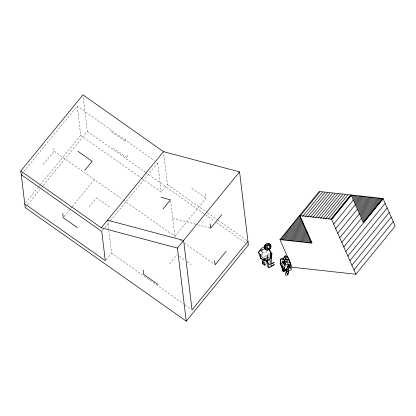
<?xml version="1.0" encoding="UTF-8"?>
<svg xmlns="http://www.w3.org/2000/svg" width="416" height="416" viewBox="0 0 416 416"><rect width="100%" height="100%" fill="white"/><g stroke="black" fill="none" stroke-linecap="round" stroke-linejoin="round"><path stroke-width="0.31" stroke-dasharray="2.08 1.56" d="M264.748 262.72L264.758 261.477M283.426 268.096L283.452 266.479L285.022 266.126L284.653 269.142M266.011 257.322L266.141 255.481L266.885 255.892M269.911 254.28L265.98 252.06L266.167 249.688M284.638 269.116L284.95 265.98M289.994 268.861L290.16 267.54M284.554 269.105L285.022 266.126L284.908 267.056L282.37 266.687M262.652 251.03L262.974 249.387M282.396 263.822L282.864 261.513L282.651 260.842L282.162 261.482L282.864 261.513L282.298 263.344M282.428 262.636L282.864 261.513L282.261 262.496M285.802 265.054L284.908 267.056L283.722 266.838M282.162 261.482L282.74 260.468M21.653 174.179L77.173 106.116L154.513 160.664M43.118 164.653L54.085 151.206L53.56 146.858M25.6 202.914L37.846 187.902M38.251 187.403L39.889 185.401M40.295 184.902L80.714 135.356L77.173 106.116M26.042 206.57L27.269 205.067M27.674 204.563L39.941 189.53M41.579 187.522L42.806 186.02M43.212 185.52L87.37 131.394L83.101 96.122M64.09 216.689L71.854 207.168M72.264 206.669L94.344 179.603M89.164 206.939L96.554 197.881L110.765 207.901M102.539 230.516L104.478 228.14M104.868 227.661L110.011 221.354M110.417 220.854L157.69 162.906L156.634 162.162M106.075 259.756L111.514 253.094L108.82 230.844M141.632 178.324L161.231 192.145L167.445 184.527L163.54 152.282M205.41 193.96L205.936 198.307L174.86 236.397L170.591 201.105M169.681 263.728L177.07 254.67M268.46 258.05L269.308 257.072M264.196 257.026L266.141 255.481M269.225 264.597L270.317 263.916L270.811 265.616M269.225 264.904L270.317 264.378M262.33 252.673L265.98 252.06M268.154 264.207L270.317 263.916M172.65 218.119L196.976 224.593M197.6 224.76L210.699 228.244M111.207 131.492L125.419 141.513L124.894 137.166M191.724 188.282L205.936 198.307M167.445 184.527L207.173 212.55M207.704 212.924L217.771 220.022M218.296 220.397L247.962 241.322M113.199 147.935L127.41 157.96L126.88 153.613M87.37 131.394L145.111 172.12M145.642 172.489L204.968 214.339M205.499 214.713L214.505 221.062M216.622 222.56L246.288 243.485M246.818 243.854L248.404 244.977M80.714 135.356L141.102 177.949M54.085 151.206L122.949 199.779M123.479 200.153L176.452 237.515M180.159 240.131L181.745 241.254M184.397 243.121L214.058 264.046M179.176 256.157L184.969 260.239M187.07 261.726L191.282 264.696M111.514 253.094L184.616 304.652M185.141 305.027L191.5 309.509M268.835 255.346L269.417 256.365M268.84 260.484L269.334 261.628M262.475 253.266L263.338 256.833M261.258 253.5L261.622 255.221M157.69 162.906L161.231 192.145M107.531 220.199L108.742 230.209M268.772 257.145L268.804 258.814"/><path stroke-width="0.62" d="M269.693 245.456L269.693 247.01L269.178 248.227L268.044 249.085L266.032 248.82L265.288 247.406L265.704 245.799L268.07 244.468L269.693 245.456L268.07 244.468M264.722 248.305C263.853 245.736 265.902 243.23 268.549 243.469C271.622 244.161 271.45 248.139 269.173 249.631L267.758 250.177L266.391 250.104L265.335 249.491L264.722 248.305L264.732 245.71L265.746 244.353M288.746 270.764L287.804 274.83L285.464 275.246L285.932 273.416L285.974 270.566M267.665 261.882L267.051 265.954L269.022 267.732L274.388 264.576L270.977 266.183L271.898 253.427L269.1 249.392M265.075 258.56L264.103 260.104L267.608 259.984L267.899 254.53L267.015 258.128L265.075 258.56L262.522 257.754L260.198 254.077L260.77 258.544L266.11 260.842L268.325 263.302L269.022 267.732M283.696 261.669L284.814 265.325L283.577 263.676L283.696 261.669L284.352 260.156M289.52 262.153L289.536 260.031L288.751 260.302L290.326 262.61L289.988 265.242L288.694 268.996L285.163 270.447C281.18 268.294 280.046 263.344 280.732 259.142L282.381 258.222L283.889 258.435M263.136 261.789L262.974 264.046L264.732 265.216L266.027 263.869L266.334 260.686M287.674 273.879L287.804 274.83L287.919 273.354M282.802 269.573L282.49 270.748L283.161 271.133L283.416 268.632M288.428 265.028L288.288 266.183L285.163 270.447L288.694 268.996L288.496 264.446L286.52 261.331L284.934 261.222L283.473 259.511L283.769 257.639L285.241 255.824L287.685 256.682L288.382 258.965L286.52 261.331L284.575 265.07L288.496 264.446L287.654 267.686L285.163 270.447M282.095 266.994L281.939 268.102L283.161 271.133M265.704 245.799L265.288 247.406M268.97 249.517L270.78 253.375L269.766 259.88L266.724 260.4L264.103 260.104L265.335 259.87M282.49 270.748L284.18 271.492L284.461 269.703M289.479 267.394L290.326 262.61L286.52 261.331L284.575 265.07M283.577 263.676L283.847 262.616L284.934 261.222L284.887 259.787L285.652 258.003L287.685 256.682M267.29 248.196L268.242 244.852L265.538 246.906L267.29 248.196L269.178 248.227M271.898 253.427L269.766 259.88L267.608 259.984M270.447 248.149L270.92 246.688L270.556 244.925L268.549 243.469M269.974 262.954L270.78 260.468M288.652 270.915L287.674 273.546L287.804 274.83M288.496 264.446L287.144 267.332L287.773 266.36M285.932 273.416L287.009 271.128M269.173 249.631L270.639 247.733L270.894 245.804L270.286 244.535M20.8 171.023L82.945 94.843L163.462 151.637L239.559 171.876L248.404 244.977L186.259 321.157L25.225 207.574L20.8 171.023L101.317 227.817L177.414 248.061L239.559 171.876M84.739 170.388L92.134 161.33L77.922 151.304M101.317 227.817L163.462 151.637M163.046 208.905L170.44 199.846L160.94 197.319M221.666 214.796L210.699 228.244L210.168 223.896M226.086 251.347L215.119 264.794L214.594 260.447M247.962 241.322L192.031 309.884L183.628 240.443L107.531 220.199M288.782 259.605L279.942 239.642L319.238 191.469L382.98 198.484L395.2 226.08L355.904 274.248L292.162 267.233L289.302 260.775M300.097 216.122L319.748 192.036M302.645 216.403L322.291 192.317M305.188 216.684L324.839 192.598M307.736 216.965L327.387 192.878M310.284 217.246L329.93 193.159M312.827 217.526L332.478 193.44M315.375 217.807L335.026 193.721M317.923 218.088L337.568 194.002M320.466 218.364L340.116 194.282M323.014 218.644L342.664 194.558M325.562 218.925L345.207 194.839M328.104 219.206L347.755 195.12M330.652 219.487L350.303 195.4M279.942 239.642L311.813 243.147L299.588 215.556L331.458 219.066L351.109 194.979L363.329 222.57L382.98 198.484M331.651 219.539L351.302 195.452M333.679 224.11L353.324 200.023M335.707 228.686L355.352 204.599M337.73 233.262L357.38 209.175M339.758 237.832L359.403 213.746M341.78 242.408L361.431 218.322M343.808 246.984L383.105 198.812M345.836 251.555L385.133 203.382M347.859 256.131L387.161 207.958M349.887 260.707L389.184 212.534M351.915 265.278L391.212 217.105M353.938 269.854L393.234 221.681M290.737 268.174L291.486 267.493L290.649 266.932L289.775 264.935M265.039 248.872L261.087 250.011L258.487 252.361L260.77 258.544L262.475 259.241M266.625 243.771L264.93 245.284L264.628 247.473L265.335 249.491L267.758 250.177M284.887 259.787L286.9 259.808L288.382 258.965M271.944 263.588L274.123 262.538L270.858 263.718M284.783 269.714L287.31 271.268L291.372 269.807L290.649 266.932M264.326 260.25L265.47 259.953M352.014 195.64L382.855 199.035M352.503 196.742L382.07 199.997M352.992 197.844L381.285 200.959M353.48 198.947L380.5 201.921M353.964 200.049L379.714 202.883M354.453 201.152L378.929 203.845M354.942 202.254L378.144 204.807M355.43 203.356L377.359 205.769M355.919 204.459L376.574 206.731M356.408 205.561L375.788 207.693M356.897 206.664L375.003 208.655M357.386 207.766L374.218 209.617M357.874 208.868L373.433 210.579M358.358 209.971L372.653 211.541M358.847 211.073L371.868 212.503M359.336 212.176L371.082 213.465M359.824 213.278L370.297 214.427M360.313 214.38L369.512 215.389M360.802 215.483L368.727 216.351M361.291 216.585L367.942 217.313M361.78 217.688L367.156 218.275M362.268 218.79L366.371 219.237M362.752 219.892L365.586 220.199M363.241 220.99L364.801 221.161M363.73 222.092L364.016 222.123M299.489 216.076L300.477 216.18M298.704 217.038L300.966 217.282M297.918 218L301.454 218.384M297.138 218.962L301.943 219.487M296.353 219.924L302.432 220.589M295.568 220.886L302.921 221.692M294.783 221.848L303.41 222.794M293.998 222.81L303.893 223.896M293.212 223.772L304.382 224.999M292.427 224.734L304.871 226.101M291.642 225.696L305.36 227.204M290.857 226.658L305.848 228.306M290.072 227.62L306.337 229.408M289.286 228.582L306.826 230.511M288.501 229.544L307.315 231.613M287.716 230.506L307.798 232.716M286.931 231.468L308.287 233.818M286.146 232.43L308.776 234.92M285.36 233.392L309.265 236.023M284.575 234.354L309.754 237.125M283.795 235.316L310.242 238.228M283.01 236.278L310.731 239.33M282.225 237.24L311.22 240.432M281.44 238.202L311.709 241.535M280.654 239.164L312.192 242.637M264.878 247.364L263.24 247.151L260.416 249.444L258.487 252.361L259.407 253.947M283.93 259.568L280.732 259.142L280.114 263.536L283.026 268.908L283.863 269.235M282.147 266.687L283.026 268.908L284.18 269.162M287.882 259.22L289.536 260.031M283.847 262.616L285.6 263.552M282.381 258.222L284.133 259.366M21.242 174.678L101.759 231.473L105.3 260.712L24.783 203.918M77.48 227.718L63.268 217.693L62.743 213.346M157.997 284.508L143.785 274.487L143.26 270.14M286.099 256.506L285.241 255.824L284.097 257.41L285.652 258.003L286.9 259.808M282.188 267.254L280.758 264.956M280.556 261.648L282.766 265.569L283.026 268.908M261.087 250.011L262.522 252.59M286.494 269.677L287.31 271.268M267.327 261.316L268.325 263.302M270.577 255.611L271.721 258.18M331.458 219.066L355.904 274.248M283.572 269.204L284.18 271.492M270.78 253.375L271.216 255.018M263.411 259.381L264.732 265.216M262.579 261.638L262.974 264.046L262.475 259.48M177.414 248.061L186.259 321.157"/></g></svg>
